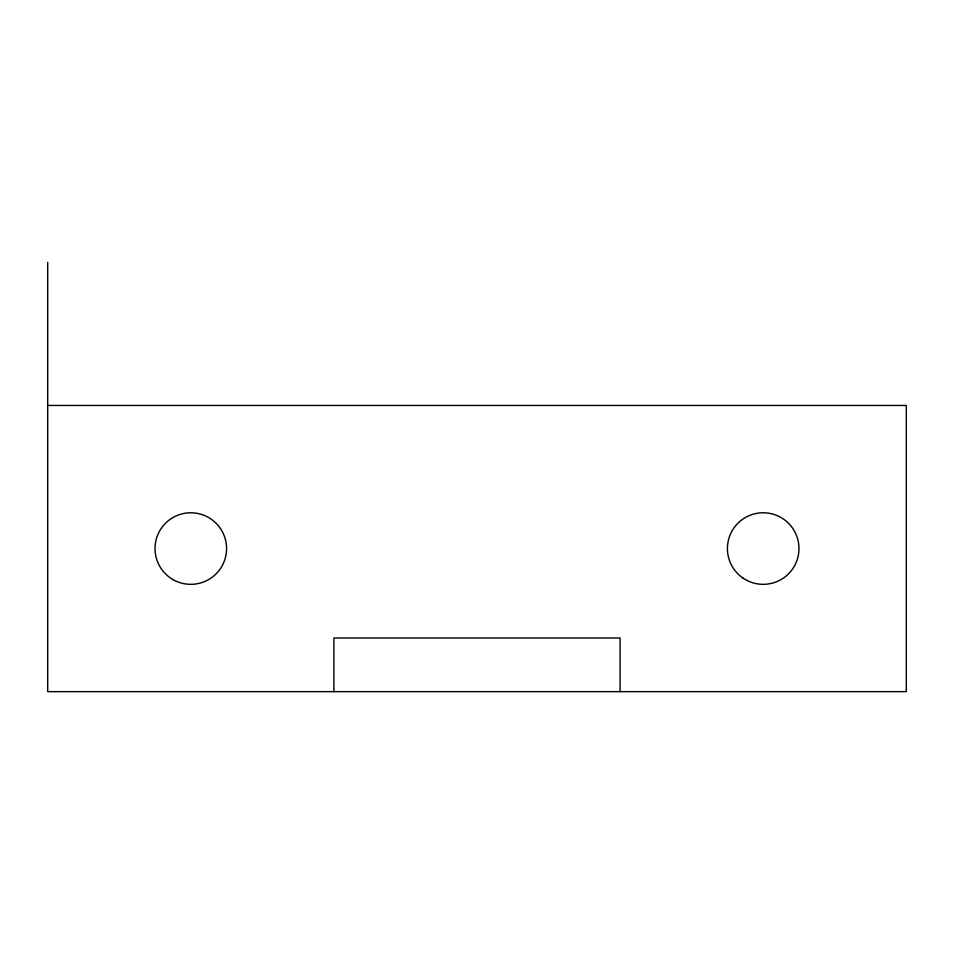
<?xml version="1.0" encoding="UTF-8"?>
<svg xmlns="http://www.w3.org/2000/svg" width="954" height="954" viewBox="0 0 954 954"><rect width="100%" height="100%" fill="white"/><g stroke="black" fill="none" stroke-linecap="round" stroke-linejoin="round"><path stroke-width="1.43" d="M47.7 405.45L906.3 405.45L906.3 691.65L47.7 691.65L47.7 262.35M620.1 691.65L620.1 637.987L333.9 637.987L333.9 691.65M743.023 578.1A35.775 35.775 0 0 0 798.868 551.245A35.775 35.775 0 0 0 747.697 516.305A35.775 35.775 0 0 0 743.023 578.1M172.901 579.531A35.775 35.775 0 0 0 226.575 548.562A35.775 35.775 0 0 0 172.924 517.569A35.775 35.775 0 0 0 172.901 579.531"/></g></svg>
